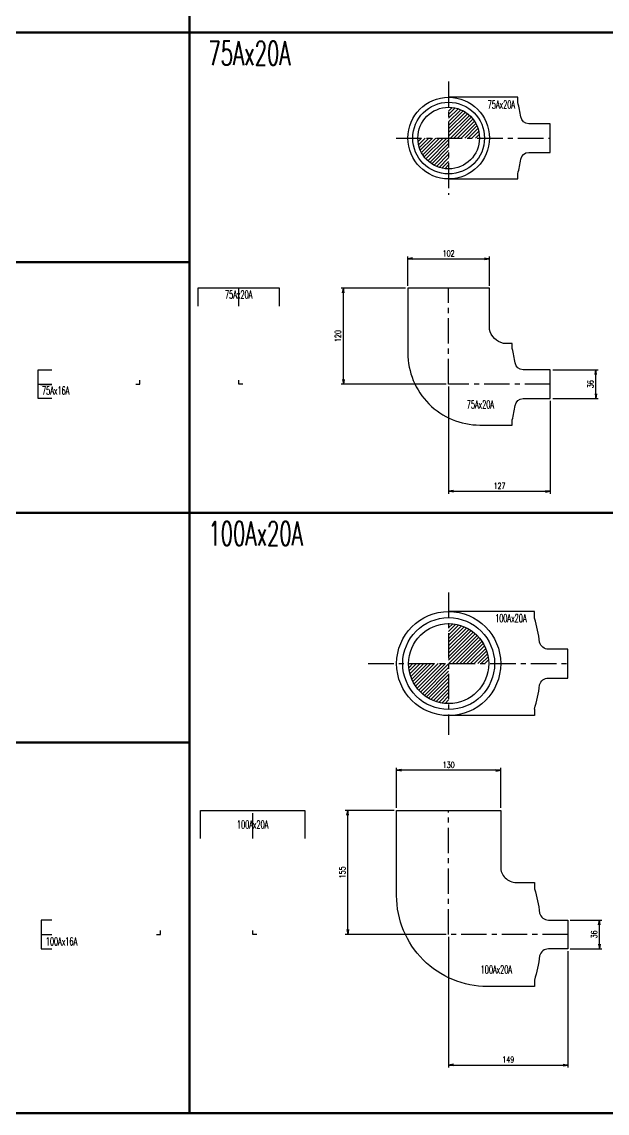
# Model space of a CAD drawing. Header units: millimetres. Extents: x 1711 to 90196, y -23291 to 8516.
# Drawn here: x 43764 to 44495, y -402 to 961 of the extents above; entities that cross this region are included whole.
import ezdxf

# ---------------------------------------------------------------- set-up
doc = ezdxf.new("R2010")
doc.units = ezdxf.units.MM
doc.header["$PDMODE"] = 35
doc.linetypes.add('CENTER', pattern=[50.8, 31.75, -6.35, 6.35, -6.35])
doc.layers.add('line', color=153, linetype='Continuous', lineweight=50)
for name, color, linetype in [('寸法', 2, 'Continuous'), ('配管-CVP', 4, 'Continuous'), ('＃配管（PVC)', 21, 'Continuous')]:
    doc.layers.add(name, color=color, linetype=linetype)
doc.styles.add('kpk', font='romans.shx', dxfattribs={"width": 0.7, "bigfont": 'extfont2.shx'})
doc.styles.get("Standard").update_dxf_attribs({"font": 'romans.shx', "bigfont": 'extfont.shx'})
doc.dimstyles.new('KPK-3', dxfattribs={"dimscale": 3, "dimtxt": 2.5, "dimasz": 2, "dimexe": 1, "dimexo": 1, "dimgap": 1, "dimtad": 3, "dimdec": 1, "dimdsep": 46, "dimtxsty": 'kpk', "dimblk": 'OPEN', "dimcen": 2.5, "dimclrd": 2, "dimclre": 2, "dimclrt": 4, "dimadec": 1, "dimazin": 2, "dimtfac": 1, "dimtdec": 1, "dimtmove": 0, "dimatfit": 2, "dimldrblk": 'OPEN', "dimfxl": 0, "dimlwd": -1, "dimlwe": -1, "dimarcsym": 0})

# ---------------------------------------------------------------- blocks, each defined once
blk = doc.blocks.new('_Open')
at = {"color": 0, "linetype": 'ByBlock', "lineweight": -2}
for p, q in [((-1, 0.17), (0, 0)), ((-1, -0.17), (0, 0)), ((0, 0), (-1, 0))]:
    blk.add_line(p, q, dxfattribs=at)
blk = doc.blocks.new('*D2899')
at = {"layer": 'Defpoints', "color": 0, "transparency": 16777216}
for p in [(44347.9, 664.8), (44245.9, 628.2), (44347.9, 628.2)]:
    blk.add_point(p, dxfattribs=at)
at = {"layer": '寸法', "color": 2, "transparency": 16777216}
for p, q in [((44245.9, 631.2), (44245.9, 667.8)), ((44251.9, 664.8), (44341.9, 664.8)), ((44347.9, 631.2), (44347.9, 667.8))]:
    blk.add_line(p, q, dxfattribs=at)
at = {"layer": '寸法', "color": 2, "transparency": 16777216, "xscale": 6, "yscale": 6, "zscale": 6, "rotation": 180}
blk.add_blockref('_Open', (44245.9, 664.8), dxfattribs=at)
at = {"layer": '寸法', "color": 2, "transparency": 16777216, "xscale": 6, "yscale": 6, "zscale": 6}
blk.add_blockref('_Open', (44347.9, 664.8), dxfattribs=at)
at = {"layer": '寸法', "color": 4, "transparency": 16777216, "insert": (44296.9, 671.5), "char_height": 7.5, "attachment_point": 5, "style": 'kpk', "bg_fill": 3, "box_fill_scale": 1.1, "bg_fill_color": 256, "bg_fill_true_color": 13158600, "bg_fill_transparency": 0}
blk.add_mtext('102', dxfattribs=at)
blk = doc.blocks.new('*D2900')
at = {"layer": 'Defpoints', "color": 0, "transparency": 16777216}
for p in [(44165.4, 628.2), (44245.9, 628.2), (44296.9, 508.2)]:
    blk.add_point(p, dxfattribs=at)
at = {"layer": '寸法', "color": 2, "transparency": 16777216}
for p, q in [((44242.9, 628.2), (44162.4, 628.2)), ((44165.4, 514.2), (44165.4, 622.2)), ((44293.9, 508.2), (44162.4, 508.2))]:
    blk.add_line(p, q, dxfattribs=at)
at = {"layer": '寸法', "color": 2, "transparency": 16777216, "xscale": 6, "yscale": 6, "zscale": 6}
for p, rotation in [((44165.4, 628.2), 90), ((44165.4, 508.2), 270)]:
    blk.add_blockref('_Open', p, dxfattribs=dict(at, rotation=rotation))
at = {"layer": '寸法', "color": 4, "transparency": 16777216, "insert": (44158.6, 568.2), "char_height": 7.5, "attachment_point": 5, "rotation": 90, "style": 'kpk', "bg_fill": 3, "box_fill_scale": 1.1, "bg_fill_color": 256, "bg_fill_true_color": 13158600, "bg_fill_transparency": 0}
blk.add_mtext('120', dxfattribs=at)
blk = doc.blocks.new('*D2901')
at = {"layer": 'Defpoints', "color": 0, "transparency": 16777216}
for p in [(44423.9, 526.2), (44480.8, 526.2), (44423.9, 490.2)]:
    blk.add_point(p, dxfattribs=at)
at = {"layer": '寸法', "color": 2, "transparency": 16777216}
for p, q in [((44426.9, 526.2), (44483.8, 526.2)), ((44480.8, 496.2), (44480.8, 520.2)), ((44426.9, 490.2), (44483.8, 490.2))]:
    blk.add_line(p, q, dxfattribs=at)
at = {"layer": '寸法', "color": 2, "transparency": 16777216, "xscale": 6, "yscale": 6, "zscale": 6}
for p, rotation in [((44480.8, 526.2), 90), ((44480.8, 490.2), 270)]:
    blk.add_blockref('_Open', p, dxfattribs=dict(at, rotation=rotation))
at = {"layer": '寸法', "color": 4, "transparency": 16777216, "insert": (44474.1, 508.2), "char_height": 7.5, "attachment_point": 5, "rotation": 90, "style": 'kpk', "bg_fill": 3, "box_fill_scale": 1.1, "bg_fill_color": 256, "bg_fill_true_color": 13158600, "bg_fill_transparency": 0}
blk.add_mtext('36', dxfattribs=at)
blk = doc.blocks.new('*D2902')
at = {"layer": 'Defpoints', "color": 0, "transparency": 16777216}
for p in [(44170.8, -24.2), (44231.9, -24.2), (44296.9, -179.2)]:
    blk.add_point(p, dxfattribs=at)
at = {"layer": '寸法', "color": 2, "transparency": 16777216}
for p, q in [((44228.9, -24.2), (44167.8, -24.2)), ((44170.8, -173.2), (44170.8, -30.2)), ((44293.9, -179.2), (44167.8, -179.2))]:
    blk.add_line(p, q, dxfattribs=at)
at = {"layer": '寸法', "color": 2, "transparency": 16777216, "xscale": 6, "yscale": 6, "zscale": 6}
for p, rotation in [((44170.8, -24.2), 90), ((44170.8, -179.2), 270)]:
    blk.add_blockref('_Open', p, dxfattribs=dict(at, rotation=rotation))
at = {"layer": '寸法', "color": 4, "transparency": 16777216, "insert": (44164.1, -101.7), "char_height": 7.5, "attachment_point": 5, "rotation": 90, "style": 'kpk', "bg_fill": 3, "box_fill_scale": 1.1, "bg_fill_color": 256, "bg_fill_true_color": 13158600, "bg_fill_transparency": 0}
blk.add_mtext('155', dxfattribs=at)
blk = doc.blocks.new('*D2903')
at = {"layer": 'Defpoints', "color": 0, "transparency": 16777216}
for p in [(44296.9, -179.2), (44445.9, -197.2), (44445.9, -342.3)]:
    blk.add_point(p, dxfattribs=at)
at = {"layer": '寸法', "color": 2, "transparency": 16777216}
for p, q in [((44296.9, -182.2), (44296.9, -345.3)), ((44445.9, -200.2), (44445.9, -345.3)), ((44302.9, -342.3), (44439.9, -342.3))]:
    blk.add_line(p, q, dxfattribs=at)
at = {"layer": '寸法', "color": 2, "transparency": 16777216, "xscale": 6, "yscale": 6, "zscale": 6, "rotation": 180}
blk.add_blockref('_Open', (44296.9, -342.3), dxfattribs=at)
at = {"layer": '寸法', "color": 2, "transparency": 16777216, "xscale": 6, "yscale": 6, "zscale": 6}
blk.add_blockref('_Open', (44445.9, -342.3), dxfattribs=at)
at = {"layer": '寸法', "color": 4, "transparency": 16777216, "insert": (44371.4, -335.5), "char_height": 7.5, "attachment_point": 5, "style": 'kpk', "bg_fill": 3, "box_fill_scale": 1.1, "bg_fill_color": 256, "bg_fill_true_color": 13158600, "bg_fill_transparency": 0}
blk.add_mtext('149', dxfattribs=at)
blk = doc.blocks.new('*D2904')
at = {"layer": 'Defpoints', "color": 0, "transparency": 16777216}
for p in [(44445.9, -161.2), (44485.3, -161.2), (44445.9, -197.2)]:
    blk.add_point(p, dxfattribs=at)
at = {"layer": '寸法', "color": 2, "transparency": 16777216}
for p, q in [((44448.9, -161.2), (44488.3, -161.2)), ((44485.3, -191.2), (44485.3, -167.2)), ((44448.9, -197.2), (44488.3, -197.2))]:
    blk.add_line(p, q, dxfattribs=at)
at = {"layer": '寸法', "color": 2, "transparency": 16777216, "xscale": 6, "yscale": 6, "zscale": 6}
for p, rotation in [((44485.3, -161.2), 90), ((44485.3, -197.2), 270)]:
    blk.add_blockref('_Open', p, dxfattribs=dict(at, rotation=rotation))
at = {"layer": '寸法', "color": 4, "transparency": 16777216, "insert": (44478.6, -179.2), "char_height": 7.5, "attachment_point": 5, "rotation": 90, "style": 'kpk', "bg_fill": 3, "box_fill_scale": 1.1, "bg_fill_color": 256, "bg_fill_true_color": 13158600, "bg_fill_transparency": 0}
blk.add_mtext('36', dxfattribs=at)
blk = doc.blocks.new('*D2905')
at = {"layer": 'Defpoints', "color": 0, "transparency": 16777216}
for p in [(44231.9, 25.9), (44231.9, -24.2), (44361.9, -24.2)]:
    blk.add_point(p, dxfattribs=at)
at = {"layer": '寸法', "color": 2, "transparency": 16777216}
for p, q in [((44231.9, -21.2), (44231.9, 28.9)), ((44361.9, -21.2), (44361.9, 28.9)), ((44355.9, 25.9), (44237.9, 25.9))]:
    blk.add_line(p, q, dxfattribs=at)
at = {"layer": '寸法', "color": 2, "transparency": 16777216, "xscale": 6, "yscale": 6, "zscale": 6, "rotation": 180}
blk.add_blockref('_Open', (44231.9, 25.9), dxfattribs=at)
at = {"layer": '寸法', "color": 2, "transparency": 16777216, "xscale": 6, "yscale": 6, "zscale": 6}
blk.add_blockref('_Open', (44361.9, 25.9), dxfattribs=at)
at = {"layer": '寸法', "color": 4, "transparency": 16777216, "insert": (44296.9, 32.6), "char_height": 7.5, "attachment_point": 5, "style": 'kpk', "bg_fill": 3, "box_fill_scale": 1.1, "bg_fill_color": 256, "bg_fill_true_color": 13158600, "bg_fill_transparency": 0}
blk.add_mtext('130', dxfattribs=at)
blk = doc.blocks.new('*D2302')
at = {"layer": 'Defpoints', "color": 0, "transparency": 16777216}
for p in [(44296.9, 508.2), (44423.9, 490.2), (44423.9, 374.4)]:
    blk.add_point(p, dxfattribs=at)
at = {"layer": '寸法', "color": 2, "transparency": 16777216}
for p, q in [((44296.9, 505.2), (44296.9, 371.4)), ((44423.9, 487.2), (44423.9, 371.4)), ((44302.9, 374.4), (44417.9, 374.4))]:
    blk.add_line(p, q, dxfattribs=at)
at = {"layer": '寸法', "color": 2, "transparency": 16777216, "xscale": 6, "yscale": 6, "zscale": 6, "rotation": 180}
blk.add_blockref('_Open', (44296.9, 374.4), dxfattribs=at)
at = {"layer": '寸法', "color": 2, "transparency": 16777216, "xscale": 6, "yscale": 6, "zscale": 6}
blk.add_blockref('_Open', (44423.9, 374.4), dxfattribs=at)
at = {"layer": '寸法', "color": 4, "transparency": 16777216, "insert": (44360.4, 381.1), "char_height": 7.5, "attachment_point": 5, "style": 'kpk', "bg_fill": 3, "box_fill_scale": 1.1, "bg_fill_color": 256, "bg_fill_true_color": 13158600, "bg_fill_transparency": 0}
blk.add_mtext('127', dxfattribs=at)
blk = doc.blocks.new('75A×16A-RL-半（16A)')
at = {"layer": '＃配管（PVC)', "color": 0, "linetype": 'ByBlock'}
blk.add_lwpolyline([(-110, -18), (-127, -18), (-127, 18), (-110, 18)], dxfattribs=at)
at = {"layer": '＃配管（PVC)', "color": 2, "linetype": 'CENTER'}
blk.add_lwpolyline([(-5, 0), (0, 0), (0, 5)], dxfattribs=at)
at = {"layer": 'Defpoints', "color": 6, "linetype": 'ByBlock', "insert": (-105.2, -7.9), "char_height": 10, "attachment_point": 5, "style": 'kpk', "bg_fill": 3, "box_fill_scale": 1.2, "bg_fill_color": 256, "bg_fill_transparency": 0}
blk.add_mtext('{\\W0.6;75Ax16A}', dxfattribs=at)
at = {"layer": '＃配管（PVC)', "color": 2, "linetype": 'CENTER'}
blk.add_lwpolyline([(-127, 0), (-110, 0)], dxfattribs=at)
blk = doc.blocks.new('100A×16A-RL-半（16A)')
at = {"layer": '＃配管（PVC)', "color": 0, "linetype": 'ByBlock'}
blk.add_lwpolyline([(-135.7, 18), (-149, 18), (-149, -18), (-135.7, -18)], dxfattribs=at)
at = {"layer": '＃配管（PVC)', "color": 2, "linetype": 'CENTER'}
blk.add_lwpolyline([(-5, 0), (0, 0), (0, 5)], dxfattribs=at)
at = {"layer": 'Defpoints', "color": 6, "linetype": 'ByBlock', "insert": (-123.7, -8.6), "char_height": 10, "attachment_point": 5, "style": 'kpk', "bg_fill": 3, "box_fill_scale": 1.2, "bg_fill_color": 256, "bg_fill_transparency": 0}
blk.add_mtext('{\\W0.6;100Ax16A}', dxfattribs=at)
at = {"layer": '＃配管（PVC)', "color": 2, "linetype": 'CENTER'}
blk.add_lwpolyline([(-149, 0), (-135.7, 0)], dxfattribs=at)
blk = doc.blocks.new('75A×20A-RL-上面')
at = {"layer": '＃配管（PVC)', "linetype": 'ByBlock'}
h = blk.add_hatch(dxfattribs=at)
h.set_pattern_fill('ANSI31', color=252)
h.set_pattern_definition([(45, (-44296.9116, -815.5712), (-2.24506403, 2.24506403), [])])
h.paths.add_polyline_path([(0, 0), (-38.5, 0, 0.414214), (0, -38.5)])
h.paths.add_polyline_path([(0, 38.5), (0, 0), (38.5, 0, 0.414214)])
at = {"layer": '＃配管（PVC)', "color": 2, "linetype": 'CENTER'}
for p, q in [((0, 70.8), (0, -70.8)), ((-65.8, 0), (127, 0))]:
    blk.add_line(p, q, dxfattribs=at)
at = {"layer": '＃配管（PVC)', "color": 0, "linetype": 'ByBlock'}
blk.add_lwpolyline([(0, -51), (86.5, -51), (86.5, -44.5, 0.025482), (90.1, -26.5, -0.371527), (100, -18), (127, -18), (127, 18), (100, 18, -0.371527), (90.1, 26.5, 0.025482), (86.5, 44.5), (86.5, 51), (0, 51)], format="xyb", dxfattribs=at)
for radius in [51, 44.8, 38.5]:
    blk.add_circle((0, 0), radius, dxfattribs=at)
at = {"layer": 'Defpoints', "color": 6, "linetype": 'ByBlock', "insert": (65.9, 41.8), "char_height": 10, "attachment_point": 5, "style": 'kpk', "bg_fill": 3, "box_fill_scale": 1.2, "bg_fill_color": 256, "bg_fill_transparency": 0}
blk.add_mtext('{\\W0.6;75Ax20A}', dxfattribs=at)
blk = doc.blocks.new('75A×20A-RL-半（正面）')
at = {"layer": '＃配管（PVC)', "color": 0, "linetype": 'ByBlock'}
blk.add_lwpolyline([(51, 97.5), (51, 120), (-51, 120), (-51, 97.5)], dxfattribs=at)
at = {"layer": '＃配管（PVC)', "color": 2, "linetype": 'CENTER'}
blk.add_lwpolyline([(5, 0), (0, 0), (0, 5)], dxfattribs=at)
at = {"layer": 'Defpoints', "color": 6, "linetype": 'ByBlock', "insert": (0, 112), "char_height": 10, "attachment_point": 5, "style": 'kpk', "bg_fill": 3, "box_fill_scale": 1.2, "bg_fill_color": 256, "bg_fill_transparency": 0}
blk.add_mtext('{\\W0.6;75Ax20A}', dxfattribs=at)
at = {"layer": '＃配管（PVC)', "color": 2, "linetype": 'CENTER'}
blk.add_lwpolyline([(0, 97.5), (0, 120)], dxfattribs=at)
blk = doc.blocks.new('75A×20A-RL-正面')
at = {"layer": '＃配管（PVC)', "color": 2, "linetype": 'CENTER'}
blk.add_lwpolyline([(127, 0), (0, 0), (0, 120)], dxfattribs=at)
at = {"layer": 'Defpoints', "color": 6, "linetype": 'ByBlock', "insert": (39.7, -25.3), "char_height": 10, "attachment_point": 5, "style": 'kpk', "bg_fill": 3, "box_fill_scale": 1.2, "bg_fill_color": 256, "bg_fill_transparency": 0}
blk.add_mtext('{\\W0.6;75Ax20A}', dxfattribs=at)
at = {"layer": '＃配管（PVC)', "color": 0, "linetype": 'ByBlock'}
blk.add_lwpolyline([(93, -18), (127, -18), (127, 18), (93, 18, -0.371527), (83.1, 26.5, 0.025482), (79.5, 44.5), (79.5, 51), (68.5, 51, -0.2947), (51, 68.5), (51, 120), (-51, 120), (-51, 39, 0.414272), (39, -51), (79.5, -51), (79.5, -44.5, 0.025482), (83.1, -26.5, -0.371527)], format="xyb", close=True, dxfattribs=at)
blk = doc.blocks.new('100A×20A-RL-上面')
at = {"layer": '＃配管（PVC)', "linetype": 'ByBlock'}
h = blk.add_hatch(dxfattribs=at)
h.set_pattern_fill('ANSI31', color=252)
h.set_pattern_definition([(45, (-44296.9116, -159.1194), (-2.24506403, 2.24506403), [])])
h.paths.add_polyline_path([(0, 0), (-50, 0, 0.414214), (0, -50)])
h.paths.add_polyline_path([(0, 50), (0, 0), (50, 0, 0.414214)])
at = {"layer": '＃配管（PVC)', "color": 2, "linetype": 'CENTER'}
for p, q in [((0, 88.8), (0, -88.8)), ((-100.4, 0), (149, 0))]:
    blk.add_line(p, q, dxfattribs=at)
at = {"layer": '＃配管（PVC)', "color": 0, "linetype": 'ByBlock'}
for points in [[(107.3, 56.9), (107.3, 65), (0, 65)], [(107.3, -56.9), (107.3, -65), (0, -65)]]:
    blk.add_lwpolyline(points, dxfattribs=at)
blk.add_lwpolyline([(107.2, -56.9, 0.038738), (113.7, -26.7, -0.354694), (124.6, -18), (149, -18), (149, 18), (124.7, 18, -0.355018), (113.7, 26.7, 0.038715), (107.3, 56.9)], format="xyb", dxfattribs=at)
for radius in [65, 57.4, 50]:
    blk.add_circle((0, 0), radius, dxfattribs=at)
at = {"layer": 'Defpoints', "color": 6, "linetype": 'ByBlock', "insert": (77.7, 56.7), "char_height": 10, "attachment_point": 5, "style": 'kpk', "bg_fill": 3, "box_fill_scale": 1.2, "bg_fill_color": 256, "bg_fill_transparency": 0}
blk.add_mtext('{\\W0.6;100Ax20A}', dxfattribs=at)
blk = doc.blocks.new('100A×20A-RL-半（正面）')
at = {"layer": '＃配管（PVC)', "color": 0, "linetype": 'ByBlock'}
blk.add_lwpolyline([(-65, 119.75), (-65, 155), (65, 155), (65, 119.75)], dxfattribs=at)
at = {"layer": '＃配管（PVC)', "color": 2, "linetype": 'CENTER'}
blk.add_lwpolyline([(5, 0), (0, 0), (0, 5)], dxfattribs=at)
at = {"layer": 'Defpoints', "color": 6, "linetype": 'ByBlock', "insert": (0, 137.375), "char_height": 10, "attachment_point": 5, "style": 'kpk', "bg_fill": 3, "box_fill_scale": 1.2, "bg_fill_color": 256, "bg_fill_transparency": 0}
blk.add_mtext('{\\W0.6;100Ax20A}', dxfattribs=at)
at = {"layer": '＃配管（PVC)', "color": 2, "linetype": 'CENTER'}
blk.add_lwpolyline([(0, 119.75), (0, 155)], dxfattribs=at)
blk = doc.blocks.new('100A×20A-RL-正面')
at = {"layer": '＃配管（PVC)', "color": 0, "linetype": 'ByBlock'}
for points in [[(107.3, -56.9), (107.3, -65), (48.5, -65, -0.414279), (-65, 48.5), (-65, 155), (65, 155), (65, 84.5, 0.419057), (84.5, 65), (107.3, 65), (107.3, 56.9)], [(107.3, 56.9, -0.038715), (113.7, 26.7, 0.355018), (124.7, 18), (149, 18), (149, -18), (124.6, -18, 0.354694), (113.7, -26.7, -0.038738), (107.2, -56.9)]]:
    blk.add_lwpolyline(points, format="xyb", dxfattribs=at)
at = {"layer": '＃配管（PVC)', "color": 2, "linetype": 'CENTER'}
blk.add_lwpolyline([(149, 0), (0, 0), (0, 155)], dxfattribs=at)
at = {"layer": 'Defpoints', "color": 6, "linetype": 'ByBlock', "insert": (59.6, -43.8), "char_height": 10, "attachment_point": 5, "style": 'kpk', "bg_fill": 3, "box_fill_scale": 1.2, "bg_fill_color": 256, "bg_fill_transparency": 0}
blk.add_mtext('{\\W0.6;100Ax20A}', dxfattribs=at)
blk = doc.blocks.new('A$C22c31c48')
at = {"layer": 'line'}
for p, q in [((991, -100), (991, -2010)), ((0, -660), (7577, -660)), ((0, -1260), (7577, -1260)), ((0, -2010), (7577, -2010))]:
    blk.add_line(p, q, dxfattribs=at)
for points in [[(991, -660), (635, -660), (635, -946.9), (991, -946.9)], [(991, -1260), (635, -1260), (635, -1546.9), (991, -1546.9)]]:
    blk.add_lwpolyline(points, close=True, dxfattribs=at)
at = {"layer": 'line', "char_height": 30, "attachment_point": 4}
for s, insert in [('{\\W0.6;75Ax20A}', (1014.6, -685.9)), ('{\\W0.6;100Ax20A}', (1014.6, -1285.9))]:
    blk.add_mtext(s, dxfattribs=dict(at, insert=insert))

msp = doc.modelspace()

# ---------------------------------------------------------------- block references
at = {"layer": '配管-CVP'}
for name, p in [('75A×20A-RL-上面', (44296.9116, 815.5712)), ('75A×20A-RL-半（正面）', (44034.5202, 508.151)), ('75A×16A-RL-半（16A)', (43911.0939, 508.151)), ('100A×20A-RL-上面', (44296.9116, 159.1194)), ('100A×20A-RL-半（正面）', (44052.0253, -179.2102)), ('100A×16A-RL-半（16A)', (43936.8338, -179.2102))]:
    msp.add_blockref(name, p, dxfattribs=at)

# ---------------------------------------------------------------- dimensions: what is measured, and where the dimension line sits
at = {"layer": '寸法'}
dim = msp.add_linear_dim(base=(44347.9116, 664.7761), p1=(44245.9116, 628.151), p2=(44347.9116, 628.151), dimstyle='KPK-3', dxfattribs=at)
dim.commit()
dim.dimension.update_dxf_attribs({"geometry": '*D2899', "text_midpoint": (44296.9116, 671.5261)})
for base, p1, p2, picture, middle in [((44480.8236, 526.151), (44423.9116, 490.151), (44423.9116, 526.151), '*D2901', (44474.0736, 508.151)), ((44170.8423, -24.2102), (44296.9116, -179.2102), (44231.9116, -24.2102), '*D2902', (44164.0923, -101.7102))]:
    dim = msp.add_linear_dim(base=base, p1=p1, p2=p2, angle=90, dimstyle='KPK-3', dxfattribs=at)
    dim.commit()
    dim.dimension.update_dxf_attribs({"geometry": picture, "text_midpoint": middle})

# ---------------------------------------------------------------- next in the draw order: dimensions: what is measured, and where the dimension line sits
dim = msp.add_linear_dim(base=(44165.3534, 628.151), p1=(44296.9116, 508.151), p2=(44245.9116, 628.151), angle=90, dimstyle='KPK-3', dxfattribs=at)
dim.commit()
dim.dimension.update_dxf_attribs({"geometry": '*D2900', "text_midpoint": (44158.6034, 568.151)})
for base, p1, p2, picture, middle in [((44231.9116, 25.8665), (44361.9116, -24.2102), (44231.9116, -24.2102), '*D2905', (44296.9116, 32.6165)), ((44445.9116, -342.2672), (44296.9116, -179.2102), (44445.9116, -197.2102), '*D2903', (44371.4116, -335.5172))]:
    dim = msp.add_linear_dim(base=base, p1=p1, p2=p2, dimstyle='KPK-3', dxfattribs=at)
    dim.commit()
    dim.dimension.update_dxf_attribs({"geometry": picture, "text_midpoint": middle})

# ---------------------------------------------------------------- next in the draw order: dimensions: what is measured, and where the dimension line sits
dim = msp.add_linear_dim(base=(44423.9116, 374.3533), p1=(44296.9116, 508.151), p2=(44423.9116, 490.151), dimstyle='KPK-3', dxfattribs=at)
dim.commit()
dim.dimension.update_dxf_attribs({"geometry": '*D2302', "text_midpoint": (44360.4116, 381.1033)})
dim = msp.add_linear_dim(base=(44485.3459, -161.2102), p1=(44445.9116, -197.2102), p2=(44445.9116, -161.2102), angle=90, dimstyle='KPK-3', dxfattribs=at)
dim.commit()
dim.dimension.update_dxf_attribs({"geometry": '*D2904', "text_midpoint": (44478.5959, -179.2102)})

# ---------------------------------------------------------------- next in the draw order: block references
at = {"layer": '配管-CVP'}
for name, p in [('75A×20A-RL-正面', (44296.9116, 508.151)), ('100A×20A-RL-正面', (44296.9116, -179.2102))]:
    msp.add_blockref(name, p, dxfattribs=at)

# ---------------------------------------------------------------- next in the draw order: block references
at = {"layer": 'line'}
msp.add_blockref('A$C22c31c48', (42982.0195, 1607.5677), dxfattribs=at)

doc.saveas('drawing.dxf')
